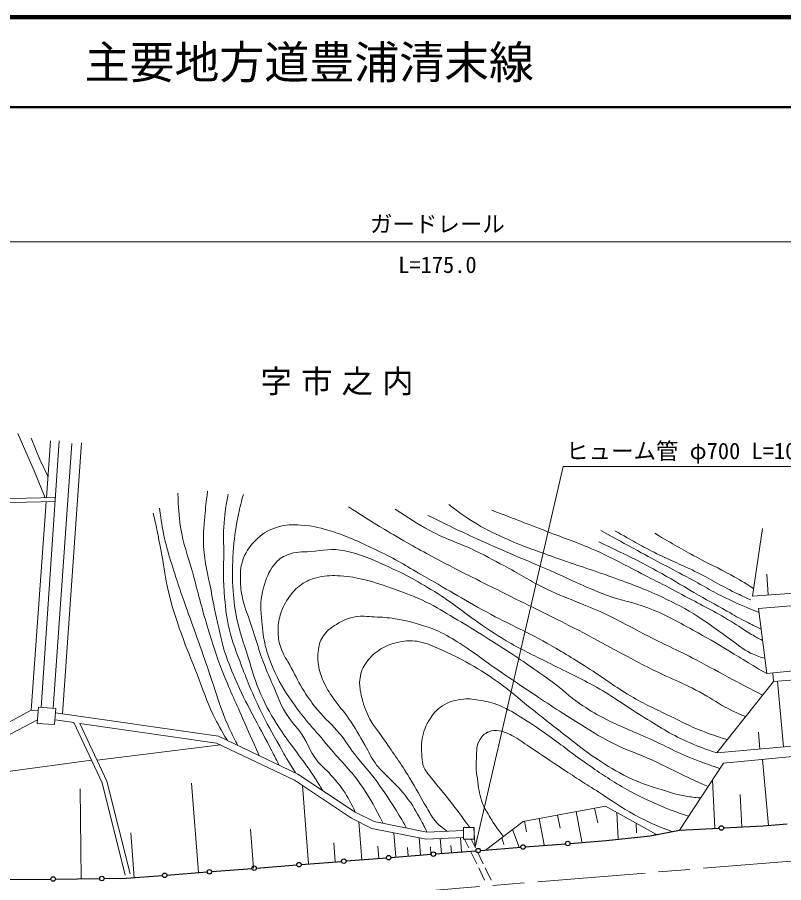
# Model space of a CAD drawing. Units: millimetres, scale not verified. Extents: x 40000 to 680000, y 20000 to 380000.
# Drawn here: x 209248 to 294534, y 283704 to 380000 of the extents above; entities that cross this region are included whole.
import ezdxf
from ezdxf.enums import TextEntityAlignment as Align

# ---------------------------------------------------------------- set-up
doc = ezdxf.new("R2010")
doc.units = ezdxf.units.MM
doc.header["$LTSCALE"] = 1000
doc.linetypes.add('CHAIN', pattern=[18.5, 12, -1.5, 3.5, -1.5])
for name, color, linetype, lineweight in [('M-BMK', 2, 'CHAIN', 13), ('M-STR-HTXT', 7, 'Continuous', 13), ('M-STR-STRC', 7, 'Continuous', 25), ('M-TTL', 2, 'Continuous', 140), ('M-TTL-LINE', 7, 'Continuous', 50), ('M-WORK', 1, 'Continuous', 13)]:
    doc.layers.add(name, color=color, linetype=linetype, lineweight=lineweight)
doc.layers.add('M-BMK-HTXT', color=7, linetype='Continuous')
doc.layers.add('M-TTL-TXT', color=7, linetype='Continuous')
doc.styles.add('ＭＳ ゴシック', font='')
doc.styles.get('ＭＳ ゴシック').set_extended_font_data('MS Gothic')

msp = doc.modelspace()

# ---------------------------------------------------------------- linework, layer by layer
at = {"layer": 'M-BMK'}
msp.add_line((174969, 276264), (366084, 291889), dxfattribs=at)
at = {"layer": 'M-STR-HTXT'}
for p, q in [((167860, 355000), (343958, 355000)), ((260189, 287662), (260056, 289746))]:
    msp.add_line(p, q, dxfattribs=at)
msp.add_lwpolyline([(260189, 287662), (270000, 330000), (298750, 330000)], dxfattribs=at)
at = {"layer": 'M-STR-STRC'}
for p, q in [((287848, 289802), (292254, 290019)), ((292254, 290019), (294938, 290263)), ((274791, 288401), (279666, 288920)), ((279666, 288920), (282943, 289560)), ((282943, 289560), (287349, 289777)), ((265772, 287690), (270258, 288043)), ((270756, 288083), (274791, 288401)), ((255803, 286904), (260289, 287258)), ((260787, 287297), (265273, 287651)), ((240849, 285726), (245335, 286079)), ((245834, 286119), (250320, 286472)), ((250818, 286512), (255304, 286865)), ((230880, 284940), (235366, 285294)), ((235865, 285333), (240351, 285687)), ((208071, 284055), (212988, 284105)), ((213488, 284110), (218404, 284160)), ((218904, 284165), (221363, 284190)), ((221363, 284190), (225397, 284508)), ((225896, 284548), (230382, 284901))]:
    msp.add_line(p, q, dxfattribs=at)
for centre in [(287598, 289789), (270507, 288063), (255554, 286885), (260538, 287277), (265523, 287670), (245584, 286099), (250569, 286492), (230631, 284921), (235615, 285313), (240600, 285706), (213238, 284108), (218654, 284163), (225646, 284528)]:
    msp.add_circle(centre, 250, dxfattribs=at)
at = {"layer": 'M-TTL'}
msp.add_line((680000, 380000), (40000, 380000), dxfattribs=at)
at = {"layer": 'M-TTL-LINE'}
msp.add_line((40000, 370000), (680000, 370000), dxfattribs=at)
at = {"layer": 'M-WORK'}
for p, q in [((209290, 333694), (211234, 329272)), ((210791, 333161), (211768, 330798)), ((211896, 303213), (213892, 332882)), ((212960, 332860), (212502, 326538)), ((215331, 332588), (213223, 303116)), ((214278, 302488), (216396, 332647)), ((211768, 330798), (212671, 328870)), ((211234, 329272), (212362, 326534)), ((213416, 326561), (194395, 326081)), ((194754, 325642), (213416, 326121)), ((212470, 326097), (210788, 302888)), ((292167, 323108), (291048, 315595)), ((292820, 315725), (292651, 318027)), ((291048, 315595), (303556, 316514)), ((291728, 314197), (302917, 315156)), ((292647, 306964), (291728, 314197)), ((304395, 308162), (292647, 306964)), ((293406, 306084), (293317, 307032)), ((303796, 306964), (293406, 306084)), ((293406, 306084), (287079, 298159)), ((294500, 298805), (293863, 306123)), ((200880, 297553), (210788, 302888)), ((210788, 302888), (211576, 302877)), ((211470, 301432), (211602, 303235)), ((211602, 303235), (213538, 303093)), ((213538, 303093), (213406, 301290)), ((213502, 302599), (231635, 299996)), ((201279, 296463), (211500, 301840)), ((213406, 301290), (211470, 301432)), ((213444, 301819), (215557, 301516)), ((215557, 301516), (218706, 294812)), ((216208, 301423), (231407, 299241)), ((216208, 301423), (219227, 294997)), ((291875, 298576), (291712, 300451)), ((231635, 299996), (240482, 295799)), ((287079, 298159), (310190, 300170)), ((218127, 297339), (231849, 299031)), ((231407, 299241), (240096, 295118)), ((287825, 297007), (309990, 299111)), ((179070, 292126), (217521, 297336)), ((282943, 289560), (287825, 297007)), ((292853, 290074), (292185, 297421)), ((240482, 295799), (246844, 291563)), ((218706, 294812), (221264, 284541)), ((219227, 294997), (221798, 284674)), ((229429, 284826), (228643, 294795)), ((240096, 295118), (246451, 290888)), ((286886, 289754), (286619, 295168)), ((216363, 284140), (216261, 294139)), ((241667, 285790), (240978, 294532)), ((289870, 289901), (289692, 293512)), ((265543, 290512), (274694, 292230)), ((273484, 292003), (273845, 290360)), ((274694, 292230), (280379, 289059)), ((246451, 290888), (248702, 289753)), ((246844, 291563), (248958, 290498)), ((267309, 290844), (267862, 287903)), ((269368, 291230), (269644, 289760)), ((271427, 291617), (272056, 288264)), ((275962, 291523), (276111, 288614)), ((247585, 286257), (247252, 290484)), ((248958, 290498), (254819, 289343)), ((261342, 287341), (265543, 290512)), ((265686, 290539), (265904, 289380)), ((278111, 290325), (278151, 289251)), ((222271, 284262), (221878, 289246)), ((235548, 285308), (235203, 289679)), ((248702, 289753), (254760, 288560)), ((251381, 286556), (251167, 289267)), ((254819, 289343), (258907, 289521)), ((258907, 289843), (260079, 289843)), ((258907, 288564), (258907, 289843)), ((260079, 289843), (260079, 288564)), ((264341, 289605), (265082, 287663)), ((280260, 289126), (280203, 289025)), ((244626, 286024), (244459, 288137)), ((254108, 286771), (253954, 288718)), ((254760, 288560), (258907, 288740)), ((256449, 286955), (256317, 288627)), ((258680, 287131), (258554, 288725)), ((260079, 288564), (258907, 288564)), ((259014, 288564), (259491, 287590)), ((260223, 287593), (259748, 288564)), ((263151, 288707), (263393, 287943)), ((249483, 286406), (249376, 287762)), ((252744, 286663), (252668, 287637)), ((255278, 286863), (255212, 287699)), ((257564, 287043), (257502, 287840)), ((259711, 287140), (260370, 285793)), ((261103, 285797), (260443, 287144)), ((260590, 285344), (261249, 283997)), ((261982, 284000), (261323, 285348))]:
    msp.add_line(p, q, dxfattribs=at)
for points, knots in [([(236162, 297849), (235261, 299862), (235033, 300375), (234322, 302000), (233423, 304054), (232869, 305185), (232057, 307275), (231334, 309137), (231021, 310215), (230432, 312124), (229694, 314517), (229379, 315886), (228727, 318304), (228206, 320237), (227714, 321279), (227422, 323260), (227206, 324726), (227164, 325292), (227129, 327043)], [0, 0, 0, 0, 1, 1, 1, 2, 2, 2, 3, 3, 3, 4, 4, 4, 5, 5, 5, 6, 6, 6, 6]), ([(230432, 327256), (230248, 325927), (230203, 325554), (230113, 324458), (230006, 323161), (229897, 322427), (229979, 321128), (230102, 319190), (230449, 318135), (230805, 316226), (231109, 314597), (231286, 313685), (231658, 312070), (231896, 311035), (231995, 310443), (232324, 309433), (232784, 308020), (233110, 307250), (233709, 305890), (234403, 304314), (234895, 303479), (235680, 301947), (236400, 300543), (236856, 299784), (237572, 298377), (237884, 297765), (237984, 297569), (238361, 296805)], [0, 0, 0, 0, 1, 1, 1, 2, 2, 2, 3, 3, 3, 4, 4, 4, 5, 5, 5, 6, 6, 6, 7, 7, 7, 8, 8, 8, 9, 9, 9, 9]), ([(240190, 295938), (239334, 297344), (239112, 297722), (238451, 298883), (237546, 300473), (237025, 301360), (236240, 303013), (235367, 304849), (234930, 305904), (234215, 307808), (233614, 309410), (233235, 310301), (232830, 311964), (232508, 313282), (232452, 314050), (232324, 315401), (232133, 317411), (232217, 318550), (232217, 320569), (232217, 321995), (232150, 322800), (232297, 324219), (232408, 325287), (232470, 325674), (232723, 326936)], [0, 0, 0, 0, 1, 1, 1, 2, 2, 2, 3, 3, 3, 4, 4, 4, 5, 5, 5, 6, 6, 6, 7, 7, 7, 8, 8, 8, 8]), ([(234402, 326883), (234072, 325700), (233991, 325349), (233789, 324352), (233485, 322850), (233385, 321991), (233283, 320462), (233184, 318977), (233140, 318138), (233230, 316653), (233311, 315302), (233379, 314540), (233656, 313216), (234025, 311446), (234387, 310490), (234935, 308767), (235448, 307152), (235671, 306218), (236346, 304664), (237015, 303127), (237536, 302330), (238424, 300908), (239128, 299782), (239622, 299217), (240396, 298137), (241047, 297229), (241459, 296753), (242074, 295820), (242539, 295115), (242690, 294870), (243211, 293982)], [0, 0, 0, 0, 1, 1, 1, 2, 2, 2, 3, 3, 3, 4, 4, 4, 5, 5, 5, 6, 6, 6, 7, 7, 7, 8, 8, 8, 9, 9, 9, 10, 10, 10, 10]), ([(246091, 325528), (248672, 323876), (249369, 323427), (251526, 322172), (253579, 320977), (254750, 320344), (256854, 319241), (259908, 317640), (261657, 316817), (264739, 315272), (267215, 314031), (268616, 313364), (271080, 312102), (274382, 310410), (276165, 309334), (279472, 307653), (281841, 306448), (283269, 305972), (285599, 304695), (286692, 304097), (287231, 303630), (288343, 303070), (289090, 302695), (289357, 302569), (290289, 302180)], [0, 0, 0, 0, 1, 1, 1, 2, 2, 2, 3, 3, 3, 4, 4, 4, 5, 5, 5, 6, 6, 6, 7, 7, 7, 8, 8, 8, 8]), ([(257267, 325805), (258669, 324720), (259107, 324382), (260384, 323620), (261663, 322858), (262433, 322520), (263794, 321915), (265811, 321020), (266996, 320648), (269069, 319891), (271542, 318988), (272974, 318616), (275442, 317699), (277616, 316892), (278861, 316494), (280957, 315502), (282611, 314719), (283531, 314248), (285073, 313264), (286537, 312329), (287280, 311692), (288709, 310706), (289542, 310132), (289943, 309693), (290858, 309263), (291452, 308984), (291697, 308887), (292430, 308672)], [0, 0, 0, 0, 1, 1, 1, 2, 2, 2, 3, 3, 3, 4, 4, 4, 5, 5, 5, 6, 6, 6, 7, 7, 7, 8, 8, 8, 9, 9, 9, 9]), ([(232632, 299523), (231834, 300841), (231614, 301249), (231045, 302400), (230207, 304096), (229955, 305143), (229260, 306902), (228570, 308649), (228124, 309606), (227502, 311378), (226850, 313235), (226502, 314287), (226037, 316200), (225667, 317719), (225633, 318606), (225344, 320143), (224999, 321980), (224868, 322570), (224385, 324831)], [0, 0, 0, 0, 1, 1, 1, 2, 2, 2, 3, 3, 3, 4, 4, 4, 5, 5, 5, 6, 6, 6, 6]), ([(225077, 325364), (225278, 323835), (225334, 323387), (225610, 322141), (225874, 320950), (226076, 320295), (226436, 319130), (227052, 317137), (227450, 316037), (228141, 314068), (228628, 312680), (228929, 311912), (229420, 310525), (229952, 309021), (230236, 308173), (230752, 306662), (231288, 305093), (231525, 304191), (232111, 302640), (232463, 301707), (232690, 301194), (233123, 300295), (233374, 299774), (233459, 299599), (233791, 298973)], [0, 0, 0, 0, 1, 1, 1, 2, 2, 2, 3, 3, 3, 4, 4, 4, 5, 5, 5, 6, 6, 6, 7, 7, 7, 8, 8, 8, 8]), ([(251316, 325272), (253062, 324087), (253605, 323743), (255152, 322901), (257055, 321866), (258262, 321576), (260214, 320637), (261707, 319918), (262509, 319446), (263970, 318665), (265654, 317766), (266540, 317152), (268259, 316321), (269632, 315657), (270453, 315400), (271856, 314802), (273044, 314296), (273726, 314050), (274893, 313497), (276533, 312719), (277403, 312186), (279022, 311366), (281272, 310225), (282562, 309645), (284803, 308488), (286388, 307671), (287251, 307166), (288826, 306330), (290138, 305635), (290552, 305417), (292190, 304561)], [0, 0, 0, 0, 1, 1, 1, 2, 2, 2, 3, 3, 3, 4, 4, 4, 5, 5, 5, 6, 6, 6, 7, 7, 7, 8, 8, 8, 9, 9, 9, 10, 10, 10, 10]), ([(254949, 324579), (257740, 323197), (258486, 322836), (260783, 321782), (263605, 320487), (265234, 319872), (268083, 318639), (270717, 317498), (272129, 316701), (274823, 315708), (276580, 315060), (277655, 314962), (279405, 314296), (281454, 313517), (282512, 312860), (284440, 311818), (286028, 310961), (286886, 310425), (288436, 309501), (289295, 308989), (289765, 308684), (290621, 308169), (291410, 307694), (291660, 307546), (292647, 306964)], [0, 0, 0, 0, 1, 1, 1, 2, 2, 2, 3, 3, 3, 4, 4, 4, 5, 5, 5, 6, 6, 6, 7, 7, 7, 8, 8, 8, 8]), ([(262053, 325157), (265043, 324005), (265794, 323716), (268189, 322786), (270272, 321977), (271474, 321610), (273518, 320708), (275263, 319937), (276186, 319388), (277887, 318523), (280123, 317386), (281375, 316748), (283588, 315566), (285576, 314504), (286715, 313952), (288650, 312795), (289569, 312246), (290043, 311871), (290967, 311330), (291437, 311055), (291592, 310964), (292179, 310642)], [0, 0, 0, 0, 1, 1, 1, 2, 2, 2, 3, 3, 3, 4, 4, 4, 5, 5, 5, 6, 6, 6, 7, 7, 7, 7]), ([(246844, 291563), (246381, 292574), (246227, 292901), (245718, 293691), (245183, 294522), (244805, 294936), (244155, 295680), (243552, 296372), (243090, 296652), (242539, 297385), (241788, 298384), (241632, 299115), (240940, 300156), (240266, 301172), (239692, 301608), (239076, 302660), (238481, 303675), (238292, 304320), (237815, 305395), (237408, 306310), (237179, 306823), (236820, 307757), (236124, 309570), (235846, 310626), (235248, 312473), (234852, 313697), (234504, 314352), (234262, 315616), (234116, 316386), (234060, 316831), (234076, 317615), (234093, 318456), (234083, 318964), (234396, 319746), (234798, 320751), (235206, 321268), (235994, 322010), (236717, 322691), (237254, 322981), (238205, 323262), (239187, 323553), (239795, 323584), (240816, 323502), (242259, 323387), (243064, 323178), (244439, 322730), (246580, 322031), (247707, 321431), (249741, 320465), (251689, 319540), (252684, 318833), (254563, 317774), (257474, 316134), (259054, 315125), (261995, 313538), (264383, 312250), (265812, 311700), (268176, 310368), (270096, 309287), (271137, 308618), (272998, 307438), (274775, 306311), (275686, 305546), (277500, 304481), (279162, 303505), (280166, 303090), (281896, 302243), (283267, 301571), (284017, 301147), (285439, 300591), (286520, 300168), (286908, 300035), (288248, 299623)], [0, 0, 0, 0, 1, 1, 1, 2, 2, 2, 3, 3, 3, 4, 4, 4, 5, 5, 5, 6, 6, 6, 7, 7, 7, 8, 8, 8, 9, 9, 9, 10, 10, 10, 11, 11, 11, 12, 12, 12, 13, 13, 13, 14, 14, 14, 15, 15, 15, 16, 16, 16, 17, 17, 17, 18, 18, 18, 19, 19, 19, 20, 20, 20, 21, 21, 21, 22, 22, 22, 23, 23, 23, 24, 24, 24, 24]), ([(274190, 322902), (276161, 321801), (276667, 321522), (278263, 320652), (280531, 319415), (281821, 318757), (284100, 317538), (285801, 316628), (286705, 316021), (288452, 315202), (289733, 314601), (290184, 314407), (291781, 313774)], [0, 0, 0, 0, 1, 1, 1, 2, 2, 2, 3, 3, 3, 4, 4, 4, 4]), ([(275756, 322875), (277810, 321686), (278378, 321358), (280107, 320477), (281855, 319586), (282893, 319210), (284654, 318346), (286448, 317466), (287379, 316825), (289183, 315966), (289839, 315654), (290054, 315546), (290870, 315184)], [0, 0, 0, 0, 1, 1, 1, 2, 2, 2, 3, 3, 3, 4, 4, 4, 4]), ([(273962, 321631), (275710, 320808), (276172, 320596), (277567, 319891), (278677, 319329), (279300, 319014), (280391, 318417), (282038, 317514), (282918, 316935), (284547, 316001), (285978, 315181), (286785, 314731), (288223, 313923), (289068, 313448), (289527, 313156), (290390, 312715), (291018, 312395), (291231, 312292), (292015, 311931)], [0, 0, 0, 0, 1, 1, 1, 2, 2, 2, 3, 3, 3, 4, 4, 4, 5, 5, 5, 6, 6, 6, 6]), ([(280187, 322586), (282417, 321267), (283010, 320907), (284863, 319909), (286332, 319117), (287207, 318772), (288659, 317951), (289655, 317387), (289986, 317193), (291176, 316454)], [0, 0, 0, 0, 1, 1, 1, 2, 2, 2, 3, 3, 3, 3]), ([(287079, 298159), (285683, 298602), (285262, 298776), (284129, 299255), (282025, 300144), (280972, 300914), (279014, 302092), (277048, 303275), (276048, 304103), (274059, 305249), (272112, 306371), (270943, 306858), (268944, 307886), (267088, 308841), (266000, 309287), (264189, 310324), (262708, 311171), (261926, 311726), (260512, 312682), (258751, 313873), (257884, 314718), (256077, 315838), (253845, 317222), (252561, 317966), (250163, 319035), (248467, 319791), (247506, 320263), (245687, 320634), (244218, 320933), (243346, 320661), (241851, 320554), (240860, 320483), (240253, 320570), (239333, 320194), (238671, 319924), (238301, 319674), (237855, 319115), (237157, 318242), (236987, 317585), (236656, 316518), (236271, 315277), (236315, 314496), (236416, 313201), (236586, 311015), (236793, 309742), (237655, 307726), (238353, 306094), (238881, 305229), (239893, 303770), (241302, 301737), (242316, 300765), (243889, 298855), (245361, 297067), (246399, 296226), (247685, 294299), (248683, 292804), (249016, 292204), (249963, 290300)], [0, 0, 0, 0, 1, 1, 1, 2, 2, 2, 3, 3, 3, 4, 4, 4, 5, 5, 5, 6, 6, 6, 7, 7, 7, 8, 8, 8, 9, 9, 9, 10, 10, 10, 11, 11, 11, 12, 12, 12, 13, 13, 13, 14, 14, 14, 15, 15, 15, 16, 16, 16, 17, 17, 17, 18, 18, 18, 19, 19, 19, 19]), ([(252576, 289785), (251955, 290849), (251783, 291131), (251250, 291980), (250513, 293153), (250102, 293814), (249279, 294928), (248350, 296186), (247711, 296798), (246757, 298036), (246098, 298890), (245836, 299450), (245140, 300274), (244235, 301347), (243589, 301825), (242689, 302903), (242043, 303677), (241725, 304149), (241180, 304998), (240547, 305983), (240288, 306592), (239741, 307627), (239257, 308543), (238846, 309001), (238533, 309989), (238326, 310645), (238274, 311042), (238267, 311729), (238260, 312423), (238313, 312824), (238516, 313488), (238786, 314372), (239037, 314854), (239581, 315601), (240055, 316252), (240398, 316585), (241073, 317022), (241680, 317415), (242090, 317543), (242796, 317697), (243719, 317898), (244268, 317903), (245211, 317839), (246291, 317766), (246895, 317651), (247947, 317395), (249247, 317078), (249956, 316820), (251214, 316365), (252611, 315860), (253399, 315581), (254737, 314938), (255993, 314334), (256636, 313879), (257839, 313174), (259071, 312452), (259750, 312030), (260965, 311280), (261972, 310658), (262533, 310306), (263523, 309657), (265605, 308292), (266761, 307509), (268772, 306040), (269997, 305145), (270578, 304503), (271827, 303643), (272821, 302958), (273403, 302604), (274473, 302044), (276410, 301030), (277578, 300634), (279571, 299735), (281789, 298734), (282967, 298013), (285254, 297178), (286104, 296867), (286397, 296752), (287445, 296427)], [0, 0, 0, 0, 1, 1, 1, 2, 2, 2, 3, 3, 3, 4, 4, 4, 5, 5, 5, 6, 6, 6, 7, 7, 7, 8, 8, 8, 9, 9, 9, 10, 10, 10, 11, 11, 11, 12, 12, 12, 13, 13, 13, 14, 14, 14, 15, 15, 15, 16, 16, 16, 17, 17, 17, 18, 18, 18, 19, 19, 19, 20, 20, 20, 21, 21, 21, 22, 22, 22, 23, 23, 23, 24, 24, 24, 25, 25, 25, 26, 26, 26, 26]), ([(254819, 289343), (254454, 290127), (254336, 290350), (253991, 290977), (253436, 291985), (253105, 292548), (252393, 293452), (251730, 294292), (251252, 294671), (250522, 295453), (249948, 296068), (249547, 296346), (249054, 297028), (248541, 297738), (248395, 298225), (247953, 298981), (247269, 300150), (246925, 300831), (246159, 301947), (245565, 302812), (245116, 303212), (244525, 304079), (244071, 304745), (243779, 305104), (243441, 305837), (243119, 306536), (242934, 306943), (242802, 307702), (242673, 308447), (242627, 308891), (242749, 309638), (242859, 310314), (242993, 310712), (243388, 311272), (243866, 311949), (244328, 312179), (245040, 312604), (245678, 312983), (246086, 313143), (246816, 313279), (247648, 313433), (248137, 313319), (248983, 313279), (249887, 313235), (250397, 313223), (251292, 313083), (252548, 312887), (253235, 312670), (254453, 312302), (255222, 312069), (255647, 311904), (256371, 311556), (257386, 311068), (257915, 310714), (258858, 310099), (260159, 309251), (260832, 308695), (262108, 307808), (263527, 306822), (264327, 306278), (265766, 305322), (267959, 303865), (269173, 303025), (271414, 301645), (272998, 300671), (273852, 300058), (275517, 299230), (277195, 298396), (278220, 298113), (279922, 297330), (281489, 296608), (282336, 296139), (283900, 295411), (284763, 295010), (285039, 294882), (286115, 294398)], [0, 0, 0, 0, 1, 1, 1, 2, 2, 2, 3, 3, 3, 4, 4, 4, 5, 5, 5, 6, 6, 6, 7, 7, 7, 8, 8, 8, 9, 9, 9, 10, 10, 10, 11, 11, 11, 12, 12, 12, 13, 13, 13, 14, 14, 14, 15, 15, 15, 16, 16, 16, 17, 17, 17, 18, 18, 18, 19, 19, 19, 20, 20, 20, 21, 21, 21, 22, 22, 22, 23, 23, 23, 24, 24, 24, 25, 25, 25, 25]), ([(257083, 289441), (256443, 289897), (256201, 290069), (255753, 290588), (255306, 291104), (255165, 291477), (254811, 292062), (254036, 293343), (253680, 294108), (252893, 295383), (251852, 297069), (251184, 297959), (250087, 299610), (249387, 300665), (248799, 301149), (248293, 302310), (247868, 303285), (247651, 303856), (247459, 304903), (247349, 305497), (247301, 305850), (247387, 306448), (247500, 307220), (247685, 307669), (248151, 308295), (248644, 308956), (249010, 309285), (249714, 309716), (250530, 310215), (251083, 310357), (252023, 310533), (252780, 310674), (253238, 310659), (253994, 310515), (254915, 310340), (255390, 310069), (256250, 309698), (257600, 309115), (258352, 308765), (259624, 308028), (260932, 307272), (261651, 306818), (262875, 305933), (264198, 304975), (264863, 304337), (266143, 303322), (267644, 302131), (268477, 301453), (269997, 300285), (271427, 299186), (272191, 298516), (273691, 297514), (275040, 296613), (275820, 296130), (277278, 295418), (278630, 294759), (279455, 294537), (280884, 294069), (281947, 293720), (282551, 293528), (283654, 293340), (284287, 293233), (284517, 293197), (285283, 293130)], [0, 0, 0, 0, 1, 1, 1, 2, 2, 2, 3, 3, 3, 4, 4, 4, 5, 5, 5, 6, 6, 6, 7, 7, 7, 8, 8, 8, 9, 9, 9, 10, 10, 10, 11, 11, 11, 12, 12, 12, 13, 13, 13, 14, 14, 14, 15, 15, 15, 16, 16, 16, 17, 17, 17, 18, 18, 18, 19, 19, 19, 20, 20, 20, 21, 21, 21, 21]), ([(259593, 289843), (258692, 291102), (258450, 291437), (257684, 292435), (256855, 293515), (256321, 294066), (255500, 295152), (255090, 295693), (254753, 295940), (254487, 296564), (254309, 296983), (254312, 297256), (254274, 297710), (254197, 298623), (254189, 299158), (254381, 300054), (254564, 300910), (254797, 301379), (255286, 302105), (255681, 302691), (255975, 302995), (256565, 303384), (257274, 303851), (257780, 303960), (258617, 304103), (259386, 304236), (259843, 304145), (260615, 304023), (261530, 303879), (262050, 303766), (262906, 303411), (264002, 302955), (264561, 302572), (265570, 301945), (266710, 301237), (267324, 300801), (268420, 300027), (270026, 298895), (270854, 298161), (272470, 297044), (274034, 295962), (274900, 295333), (276546, 294379), (278036, 293516), (278907, 293088), (280489, 292408), (281817, 291837), (282295, 291662), (283950, 291096)], [0, 0, 0, 0, 1, 1, 1, 2, 2, 2, 3, 3, 3, 4, 4, 4, 5, 5, 5, 6, 6, 6, 7, 7, 7, 8, 8, 8, 9, 9, 9, 10, 10, 10, 11, 11, 11, 12, 12, 12, 13, 13, 13, 14, 14, 14, 15, 15, 15, 16, 16, 16, 16]), ([(263344, 288852), (262619, 289813), (262390, 290090), (261878, 290947), (261520, 291547), (261278, 291867), (261026, 292519), (260680, 293414), (260624, 293966), (260493, 294917), (260352, 295939), (260249, 296525), (260333, 297554), (260402, 298393), (260305, 298954), (260751, 299667), (261016, 300093), (261255, 300323), (261721, 300508), (262144, 300676), (262433, 300675), (262882, 300603), (263457, 300511), (263765, 300355), (264279, 300082), (265084, 299654), (265485, 299327), (266247, 298827), (267703, 297873), (268497, 297306), (269951, 296349), (271511, 295323), (272398, 294768), (273973, 293765), (275520, 292781), (276326, 292126), (277943, 291261), (279507, 290424), (280112, 290178), (282083, 289392)], [0, 0, 0, 0, 1, 1, 1, 2, 2, 2, 3, 3, 3, 4, 4, 4, 5, 5, 5, 6, 6, 6, 7, 7, 7, 8, 8, 8, 9, 9, 9, 10, 10, 10, 11, 11, 11, 12, 12, 12, 13, 13, 13, 13])]:
    msp.add_open_spline(points, degree=3, knots=knots, dxfattribs=at)

# ---------------------------------------------------------------- texts
at = {"layer": 'M-BMK-HTXT', "insert": (245328, 339354), "char_height": 2566, "attachment_point": 5, "style": 'ＭＳ ゴシック'}
msp.add_mtext('\\T1.29;字市之内', dxfattribs=at)
at = {"layer": 'M-STR-HTXT', "style": 'ＭＳ ゴシック'}
for s, p in [('ガードレール', (256000, 357000)), ('ヒューム管 φ700 L=10.9', (284375, 331750))]:
    msp.add_text(s, height=1833, dxfattribs=at).set_placement(p, align=Align.MIDDLE_CENTER)
msp.add_text('L=175.0', height=1833, dxfattribs=at).set_placement((256000, 351000), align=Align.BOTTOM_CENTER)
at = {"layer": 'M-TTL-TXT', "style": 'ＭＳ ゴシック'}
msp.add_text('主要地方道豊浦清末線', height=3666, dxfattribs=at).set_placement((216734, 375000), align=Align.MIDDLE_LEFT)

doc.saveas('drawing.dxf')
